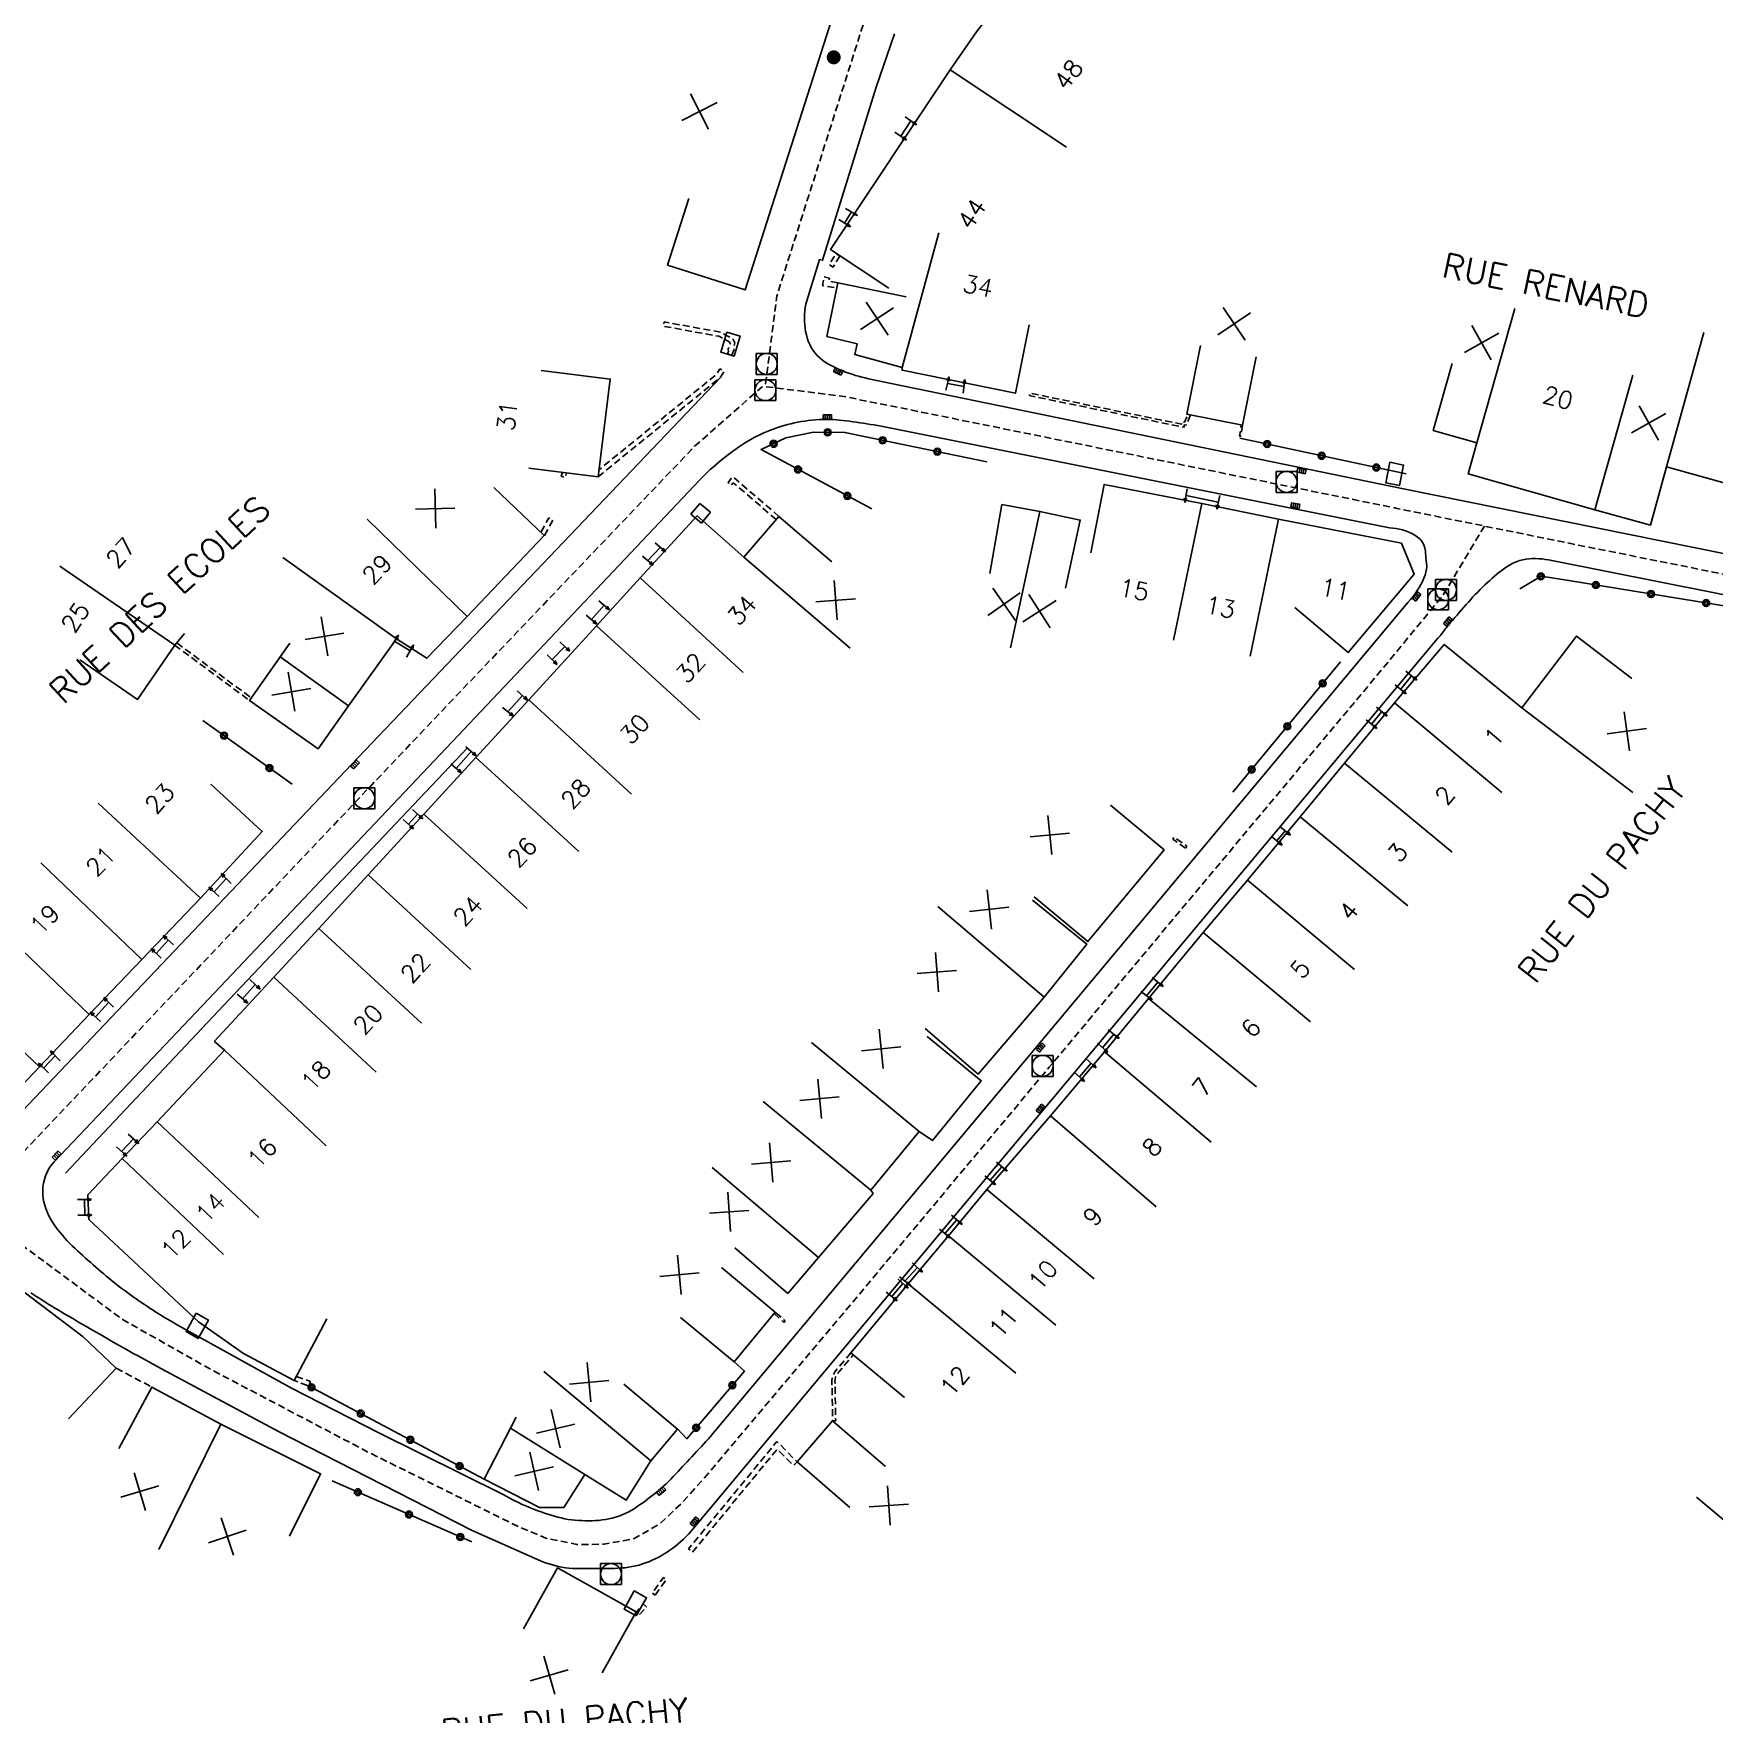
# Model space of a CAD drawing. Header units: millimetres. Extents: x 139999 to 141000, y 129000 to 130000.
# Drawn here: x 140596.8 to 140717.2, y 129449.1 to 129569.5 of the extents above; entities that cross this region are included whole.
import ezdxf
from ezdxf.enums import TextEntityAlignment as Align

# ---------------------------------------------------------------- set-up
doc = ezdxf.new("R2010")
doc.units = ezdxf.units.MM
doc.linetypes.add('DASHED', pattern=[0.75, 0.5, -0.25])
doc.layers.get('0').update_dxf_attribs({"linetype": 'CONTINUOUS'})
for name, color, linetype in [('W0001', 6, 'DASHED'), ('W0008', 7, 'CONTINUOUS'), ('W0017', 7, 'CONTINUOUS'), ('W0100', 7, 'CONTINUOUS'), ('W0105', 7, 'CONTINUOUS'), ('W0112', 1, 'DASHED'), ('W0322', 7, 'CONTINUOUS'), ('W0400', 7, 'CONTINUOUS'), ('W0420', 7, 'CONTINUOUS'), ('W0989', 7, 'CONTINUOUS'), ('W0991', 7, 'CONTINUOUS'), ('W1102', 7, 'CONTINUOUS'), ('w1471', 7, 'CONTINUOUS'), ('W1473', 7, 'CONTINUOUS')]:
    doc.layers.add(name, color=color, linetype=linetype)
doc.styles.get("Standard").update_dxf_attribs({"font": 'romans.shx', "width": 0.85})

# ---------------------------------------------------------------- blocks, each defined once
blk = doc.blocks.new('T1471')
at = {"color": 0, "linetype": 'Continuous', "flags": 128}
blk.add_lwpolyline([(-0.75, -0.5), (-0.75, 0.5), (0.75, 0.5), (0.75, -0.5), (-0.75, -0.5)], dxfattribs=at)
blk = doc.blocks.new('t105o')
for p, q in [((-0.5, 0), (0.5, 0)), ((0.5, 0), (0.2, 0.1)), ((0.5, 0), (0.2, -0.1))]:
    blk.add_line(p, q)
blk = doc.blocks.new('T400')
at = {"color": 0, "linetype": 'ByBlock', "lineweight": -2}
for p, q in [((-0.15, -0.25), (-0.15, 0.3)), ((-0.15, 0.3), (0.15, 0.3)), ((-0.15, 0.15), (0.15, 0.15)), ((-0.15, 0), (0.15, 0)), ((0.15, 0.3), (0.15, -0.25)), ((-0.15, -0.15), (0.15, -0.15)), ((-0.15, -0.25), (-0.15, -0.3)), ((-0.15, -0.3), (0.15, -0.3)), ((0.15, -0.3), (0.15, -0.25))]:
    blk.add_line(p, q, dxfattribs=at)
blk = doc.blocks.new('T420')
for p, q in [((0.75, 0.75), (-0.75, 0.75)), ((-0.75, 0.75), (-0.75, -0.75)), ((0.75, 0.75), (0.75, -0.75)), ((0.75, -0.75), (-0.75, -0.75))]:
    blk.add_line(p, q)
blk.add_ellipse((0, 0), major_axis=(-0.53, 0.53), ratio=1, start_param=3.926991, end_param=10.210176)
blk = doc.blocks.new('t112o')
at = {"color": 0, "linetype": 'Continuous'}
for p, q in [((-0.5, 0.5), (0.5, 0.5)), ((-0.5, -0.5), (-0.5, 0.5)), ((0.5, 0.5), (0.5, -0.5)), ((0.5, -0.5), (-0.5, -0.5))]:
    blk.add_line(p, q, dxfattribs=at)
blk = doc.blocks.new('t991o')
at = {"color": 0, "linetype": 'Continuous'}
for p, q in [((-1, 1), (1, -1)), ((-1, -1), (1, 1))]:
    blk.add_line(p, q, dxfattribs=at)
blk = doc.blocks.new('t322o')
at = {"color": 0, "linetype": 'Continuous'}
for radius in [0.25, 0.15]:
    blk.add_circle((0, 0), radius, dxfattribs=at)
blk = doc.blocks.new('T1473')
at = {"color": 0, "linetype": 'Continuous', "const_width": 0.5, "flags": 128}
blk.add_lwpolyline([(-0.25, 0, 1), (0.25, 0, 1)], format="xyb", close=True, dxfattribs=at)

msp = doc.modelspace()

# ---------------------------------------------------------------- linework, layer by layer
at = {"layer": 'W0001', "flags": 128}
for points in [[(140556.54, 129445.43), (140561.12, 129452.52), (140584.51, 129477.17), (140600.58, 129494.08), (140626.71, 129521.62), (140644.18, 129539.91), (140649.26, 129544.39), (140650.06, 129550.67), (140656.41, 129570.62), (140658.6, 129573.63), (140664.58, 129593.11), (140671.14, 129614.11), (140674.17, 129627.64)], [(140760.17, 129522.36), (140729.45, 129528.44), (140708.78, 129532.57), (140694.5, 129535.46), (140676.83, 129539.04), (140657.85, 129542.88), (140654.89, 129543.47), (140649.23, 129544.19)], [(140592.34, 129485.41), (140603.2, 129477.37), (140609.55, 129473.78), (140620.65, 129467.94), (140631.61, 129462.5), (140633.52, 129461.71), (140635.74, 129461.25), (140637.71, 129461.27), (140639.86, 129461.67), (140641.7, 129462.74), (140643.36, 129464.32), (140645.26, 129466.46), (140656.2, 129479.45), (140669.58, 129495.44), (140693.85, 129524.46), (140697.78, 129529.25), (140700.74, 129534.2)]]:
    msp.add_lwpolyline(points, dxfattribs=at)
at = {"layer": 'W0008', "flags": 128}
for points in [[(140658.5, 129569.46), (140657.18, 129565.63), (140653.33, 129553.24), (140653.12, 129553.29), (140652.21, 129550.33), (140652.15, 129550.09), (140652.1, 129549.85), (140652.07, 129549.6), (140652.05, 129549.36), (140652.04, 129549.11), (140652.05, 129548.86), (140652.06, 129548.62), (140652.09, 129548.38), (140652.13, 129548.14), (140652.18, 129547.9), (140652.24, 129547.67), (140652.32, 129547.44), (140652.42, 129547.21), (140652.53, 129546.99), (140652.66, 129546.78), (140652.81, 129546.58), (140652.98, 129546.4), (140653.16, 129546.22), (140653.37, 129546.06), (140653.59, 129545.9), (140653.82, 129545.77), (140654.05, 129545.65), (140654.29, 129545.53), (140654.54, 129545.42), (140654.76, 129545.33), (140654.99, 129545.23), (140655.22, 129545.15), (140655.45, 129545.07), (140655.69, 129544.99), (140655.92, 129544.93), (140656.16, 129544.86), (140656.4, 129544.81), (140656.64, 129544.75), (140694.94, 129536.86), (140729.69, 129529.84)], [(140646.04, 129544.85), (140620.07, 129517.61), (140596.02, 129492.29)], [(140596.63, 129479.27), (140596.85, 129479.14), (140597.07, 129479), (140597.28, 129478.86), (140597.5, 129478.73), (140597.72, 129478.59), (140597.93, 129478.45), (140598.15, 129478.32), (140598.37, 129478.18), (140598.59, 129478.05), (140598.8, 129477.92), (140599.01, 129477.8), (140599.22, 129477.68), (140599.43, 129477.55), (140599.64, 129477.43), (140599.85, 129477.31), (140600.06, 129477.18), (140600.27, 129477.06), (140600.48, 129476.94), (140600.69, 129476.82), (140600.9, 129476.7), (140601.11, 129476.58), (140601.32, 129476.46), (140601.53, 129476.33), (140601.74, 129476.21), (140601.95, 129476.09), (140602.16, 129475.97), (140602.37, 129475.85), (140602.59, 129475.73), (140602.8, 129475.61), (140603.01, 129475.49), (140603.22, 129475.37), (140603.44, 129475.25), (140603.65, 129475.13), (140603.86, 129475.01), (140604.07, 129474.89), (140604.29, 129474.78), (140604.5, 129474.66), (140604.71, 129474.54), (140604.92, 129474.42), (140605.14, 129474.3), (140605.35, 129474.18), (140605.56, 129474.07), (140605.78, 129473.95), (140605.99, 129473.83), (140614.43, 129469.33), (140628.19, 129462.28), (140633.18, 129460.06), (140633.43, 129459.97), (140633.67, 129459.89), (140633.92, 129459.81), (140634.16, 129459.74), (140634.41, 129459.68), (140634.67, 129459.63), (140634.92, 129459.59), (140635.17, 129459.56), (140635.42, 129459.54), (140635.66, 129459.53), (140635.91, 129459.52), (140636.16, 129459.52), (140636.41, 129459.52), (140636.65, 129459.53), (140636.9, 129459.53), (140637.15, 129459.54), (140637.4, 129459.54), (140637.64, 129459.53), (140637.91, 129459.52), (140638.17, 129459.52), (140638.43, 129459.53), (140638.68, 129459.55), (140638.94, 129459.57), (140639.2, 129459.59), (140639.45, 129459.62), (140639.7, 129459.67), (140639.96, 129459.72), (140640.21, 129459.78), (140640.44, 129459.86), (140640.67, 129459.94), (140640.9, 129460.02), (140641.13, 129460.12), (140641.35, 129460.22), (140641.57, 129460.33), (140641.78, 129460.45), (140641.99, 129460.57), (140642.2, 129460.7), (140642.41, 129460.84), (140642.61, 129460.99), (140642.81, 129461.14), (140643.01, 129461.3), (140643.2, 129461.46), (140643.38, 129461.64), (140643.56, 129461.81), (140643.73, 129461.99), (140643.9, 129462.18), (140664.56, 129486.9), (140697.41, 129526.16), (140697.56, 129526.34), (140697.71, 129526.53), (140697.86, 129526.72), (140698.01, 129526.91), (140698.16, 129527.09), (140698.31, 129527.28), (140698.47, 129527.46), (140698.62, 129527.64), (140698.78, 129527.82), (140698.94, 129528.01), (140699.1, 129528.2), (140699.26, 129528.38), (140699.43, 129528.57), (140699.59, 129528.75), (140699.76, 129528.93), (140699.92, 129529.12), (140700.09, 129529.3), (140700.26, 129529.47), (140700.43, 129529.65), (140700.6, 129529.82), (140700.77, 129529.98), (140700.94, 129530.14), (140701.12, 129530.3), (140701.29, 129530.46), (140701.47, 129530.62), (140701.65, 129530.77), (140702.3, 129531.25), (140702.53, 129531.4), (140702.77, 129531.53), (140703.02, 129531.64), (140703.27, 129531.73), (140703.49, 129531.79), (140703.72, 129531.83), (140703.94, 129531.85), (140704.17, 129531.87), (140704.4, 129531.87), (140704.64, 129531.86), (140704.87, 129531.84), (140705.1, 129531.81), (140705.33, 129531.77), (140705.56, 129531.72), (140728.76, 129527.13)]]:
    msp.add_lwpolyline(points, dxfattribs=at)
msp.add_lwpolyline([(140696.62, 129531.33), (140696.55, 129531.92), (140696.51, 129532.39), (140696.48, 129532.63), (140696.41, 129532.86), (140696.29, 129533.06), (140696.14, 129533.25), (140695.96, 129533.41), (140695.76, 129533.55), (140695.55, 129533.67), (140695.32, 129533.77), (140695.1, 129533.85), (140694.88, 129533.92), (140694.65, 129533.98), (140694.42, 129534.02), (140694.18, 129534.05), (140693.95, 129534.07), (140657.78, 129541.3), (140657.53, 129541.35), (140657.28, 129541.39), (140657.03, 129541.44), (140656.77, 129541.48), (140656.52, 129541.52), (140656.27, 129541.56), (140656.02, 129541.6), (140655.77, 129541.63), (140655.51, 129541.67), (140655.26, 129541.7), (140655.03, 129541.73), (140654.79, 129541.76), (140654.56, 129541.78), (140654.33, 129541.81), (140654.09, 129541.83), (140653.86, 129541.84), (140653.62, 129541.84), (140653.36, 129541.84), (140653.1, 129541.83), (140652.84, 129541.81), (140652.58, 129541.79), (140652.32, 129541.76), (140652.06, 129541.72), (140651.81, 129541.68), (140651.56, 129541.64), (140651.32, 129541.59), (140651.07, 129541.53), (140650.83, 129541.47), (140650.59, 129541.41), (140650.35, 129541.34), (140650.11, 129541.26), (140649.87, 129541.17), (140649.62, 129541.07), (140649.38, 129540.98), (140649.14, 129540.87), (140648.9, 129540.76), (140648.67, 129540.65), (140648.44, 129540.53), (140648.21, 129540.4), (140647.98, 129540.28), (140647.76, 129540.14), (140647.54, 129540), (140647.33, 129539.86), (140647.12, 129539.71), (140646.91, 129539.55), (140646.7, 129539.4), (140646.5, 129539.24), (140646.29, 129539.08), (140646.09, 129538.91), (140645.89, 129538.75), (140645.69, 129538.58), (140645.5, 129538.41), (140645.3, 129538.24), (140645.11, 129538.06), (140644.93, 129537.88), (140644.74, 129537.7), (140644.56, 129537.52), (140626.81, 129518.75), (140609.33, 129500.29), (140598.3, 129488.65), (140598.15, 129488.47), (140598.01, 129488.28), (140597.88, 129488.08), (140597.78, 129487.87), (140597.69, 129487.65), (140597.61, 129487.39), (140597.55, 129487.12), (140597.51, 129486.85), (140597.5, 129486.57), (140597.51, 129486.3), (140597.53, 129486.04), (140597.58, 129485.8), (140597.64, 129485.55), (140597.72, 129485.31), (140597.81, 129485.08), (140597.91, 129484.85), (140598.02, 129484.62), (140598.15, 129484.4), (140598.28, 129484.19), (140598.43, 129483.99), (140598.58, 129483.79), (140598.74, 129483.59), (140598.9, 129483.4), (140599.07, 129483.2), (140599.25, 129483.01), (140599.42, 129482.83), (140599.61, 129482.64), (140599.79, 129482.47), (140599.98, 129482.29), (140600.17, 129482.12), (140600.36, 129481.94), (140600.56, 129481.77), (140600.75, 129481.6), (140600.93, 129481.44), (140601.11, 129481.27), (140601.3, 129481.11), (140601.48, 129480.95), (140601.67, 129480.79), (140601.86, 129480.63), (140602.04, 129480.48), (140602.23, 129480.32), (140602.42, 129480.17), (140602.61, 129480.01), (140602.81, 129479.86), (140603, 129479.71), (140603.19, 129479.56), (140603.39, 129479.42), (140603.59, 129479.27), (140603.78, 129479.13), (140603.98, 129478.99), (140604.18, 129478.85), (140604.38, 129478.71), (140604.58, 129478.57), (140604.78, 129478.43), (140604.99, 129478.3), (140605.19, 129478.16), (140605.4, 129478.03), (140605.6, 129477.9), (140605.81, 129477.77), (140606.01, 129477.64), (140606.22, 129477.51), (140606.43, 129477.39), (140606.64, 129477.26), (140606.85, 129477.14), (140607.06, 129477.02), (140615.3, 129472.45), (140621.57, 129469.26), (140630.46, 129464.84), (140630.68, 129464.72), (140630.9, 129464.6), (140631.12, 129464.48), (140631.34, 129464.36), (140631.57, 129464.25), (140631.79, 129464.15), (140632.02, 129464.04), (140632.25, 129463.94), (140632.48, 129463.85), (140632.71, 129463.76), (140632.95, 129463.67), (140633.18, 129463.58), (140633.42, 129463.5), (140633.66, 129463.42), (140633.9, 129463.35), (140634.14, 129463.28), (140634.38, 129463.21), (140634.63, 129463.15), (140634.87, 129463.1), (140635.12, 129463.05), (140635.36, 129463.01), (140635.61, 129462.99), (140635.87, 129462.97), (140636.11, 129462.96), (140636.35, 129462.95), (140636.6, 129462.95), (140636.84, 129462.95), (140637.08, 129462.96), (140637.32, 129462.98), (140637.56, 129463.01), (140637.8, 129463.04), (140638.04, 129463.09), (140638.28, 129463.14), (140638.51, 129463.21), (140638.75, 129463.28), (140638.98, 129463.37), (140639.2, 129463.47), (140639.42, 129463.57), (140639.63, 129463.69), (140639.84, 129463.81), (140640.04, 129463.94), (140640.24, 129464.08), (140640.44, 129464.22), (140640.63, 129464.36), (140640.82, 129464.51), (140641.01, 129464.66), (140641.2, 129464.81), (140641.39, 129464.96), (140641.58, 129465.12), (140641.77, 129465.28), (140641.95, 129465.44), (140642.13, 129465.6), (140642.3, 129465.77), (140642.48, 129465.94), (140642.65, 129466.12), (140642.82, 129466.29), (140642.99, 129466.47), (140643.15, 129466.65), (140643.32, 129466.83), (140643.48, 129467), (140643.65, 129467.18), (140643.81, 129467.36), (140643.98, 129467.54), (140644.15, 129467.72), (140644.31, 129467.9), (140644.49, 129468.08), (140644.66, 129468.26), (140644.83, 129468.45), (140644.99, 129468.63), (140645.16, 129468.82), (140645.33, 129469.01), (140645.49, 129469.19), (140645.66, 129469.38), (140668.57, 129496.77), (140695.26, 129528.73), (140695.44, 129528.93), (140695.61, 129529.14), (140695.77, 129529.35), (140695.93, 129529.57), (140696.07, 129529.8), (140696.19, 129530.01), (140696.3, 129530.23), (140696.4, 129530.46), (140696.49, 129530.69), (140696.55, 129530.9), (140696.59, 129531.11)], close=True, dxfattribs=at)
at = {"layer": 'W0017', "flags": 128}
msp.add_lwpolyline([(140627.88, 129518.28), (140610.86, 129500.32), (140599.13, 129487.84)], dxfattribs=at)
at = {"layer": 'W0100', "flags": 128}
for points in [[(140643.77, 129557.65), (140642.24, 129552.89), (140647.79, 129551.11), (140654.61, 129572.4), (140657.63, 129573.9), (140658.76, 129577.11), (140654.04, 129578.75)], [(140658.08, 129551.23), (140653.91, 129554), (140662.48, 129566.88), (140664.36, 129569.59), (140668.2, 129574.56), (140672.15, 129571.5)], [(140658.94, 129562.13), (140659.67, 129563.22)], [(140654.92, 129555.9), (140655.41, 129556.7)], [(140659.33, 129550.61), (140654.43, 129551.62), (140653.64, 129547.78), (140655.81, 129547.25), (140655.65, 129546.48), (140659.03, 129545.56), (140659.04, 129545.36), (140667.15, 129543.71), (140668.14, 129548.61)], [(140680.4, 129547.12), (140679.43, 129542.21), (140683.42, 129541.42), (140684.39, 129546.33)], [(140632.31, 129538.35), (140637.27, 129537.73), (140638.14, 129544.72), (140633.18, 129545.34)], [(140698.43, 129545.85), (140697.08, 129541.04), (140700.2, 129540.16), (140699.57, 129537.93), (140708.64, 129535.37), (140712.64, 129534.27), (140713.79, 129538.43), (140723.04, 129535.87), (140731.93, 129533.96), (140732.98, 129538.85)], [(140662.29, 129544.41), (140663.47, 129544.2)], [(140629.79, 129536.96), (140633.41, 129533.51), (140627.9, 129527.72), (140625, 129524.73), (140622.82, 129526.11), (140619.38, 129521.31), (140617.22, 129518.25), (140612.3, 129521.71), (140615.18, 129525.8)], [(140687.17, 129528.36), (140690.99, 129525.13), (140695.7, 129530.76), (140694.8, 129532.97), (140685.99, 129534.68), (140680.5, 129535.81), (140673.52, 129537.18), (140672.55, 129532.28)], [(140670.74, 129529.74), (140671.8, 129534.62), (140668.91, 129535.25), (140666.19, 129535.73), (140665.32, 129530.81)], [(140679.37, 129536.38), (140681.68, 129535.9)], [(140609.78, 129497.27), (140614.04, 129501.89), (140617.26, 129505.37), (140620.81, 129509.22), (140624.79, 129513.55), (140628.5, 129517.61), (140632.3, 129521.76), (140637.16, 129527.05), (140640.28, 129530.48), (140644.37, 129534.93), (140647.71, 129531.96), (140650.22, 129534.89), (140654.01, 129531.64)], [(140640.83, 129531.72), (140641.72, 129532.67)], [(140636.8, 129527.5), (140637.7, 129528.52)], [(140607.65, 129526.49), (140606.96, 129525.67), (140604.29, 129521.78), (140600.16, 129524.61)], [(140659.22, 129471.77), (140655.37, 129474.97), (140659.48, 129479.92), (140662.36, 129483.37), (140665.11, 129486.68), (140669.67, 129491.96), (140673.53, 129496.53), (140676.69, 129500.37), (140680.61, 129505.08), (140683.77, 129508.84), (140687.55, 129513.37), (140690.73, 129517.21), (140694.3, 129521.53), (140697.86, 129525.72), (140703.41, 129521.18), (140707.33, 129526.32), (140711.31, 129523.28)], [(140622.69, 129525.96), (140623.8, 129525.25)], [(140633.98, 129524.63), (140634.88, 129525.57)], [(140694.74, 129522.5), (140695.51, 129523.48)], [(140630.81, 129520.89), (140631.84, 129522.07)], [(140692.65, 129520.01), (140693.4, 129520.91)], [(140759.13, 129521.02), (140764, 129515.68), (140761.1, 129512.99), (140758.86, 129510.92), (140755.19, 129507.63), (140759.86, 129502.4), (140757.22, 129497.64), (140755.29, 129495.76), (140755.66, 129495.37), (140753.32, 129493.21), (140753.89, 129492.59), (140753.68, 129492.4), (140754.48, 129491.53), (140750.18, 129484.83), (140744.06, 129476.86), (140738.67, 129469.92), (140732.94, 129463.1), (140726.04, 129468.91), (140719.75, 129461.43), (140715.93, 129464.65)], [(140627.1, 129516.84), (140628.17, 129518.06)], [(140594.24, 129492.28), (140597.27, 129495.47), (140600.82, 129499.22), (140604.59, 129503.15), (140608.8, 129507.55), (140613.21, 129512.32), (140609.54, 129515.71)], [(140668.5, 129507.63), (140672.35, 129504.44), (140677.8, 129511.01), (140673.95, 129514.2)], [(140624.34, 129513.55), (140623.68, 129512.84)], [(140685.87, 129511.65), (140686.47, 129512.36)], [(140609.76, 129508), (140610.63, 129508.95)], [(140660.69, 129498.2), (140664.49, 129494.95), (140669.2, 129500.45), (140672.26, 129504.25), (140668.37, 129507.39)], [(140605.61, 129503.59), (140606.48, 129504.53)], [(140612.7, 129501.37), (140611.79, 129500.34)], [(140676.54, 129500.56), (140677.34, 129501.54)], [(140601.27, 129499.05), (140602.21, 129500.08)], [(140609.79, 129497.27), (140610.52, 129496.66), (140605.69, 129491.53), (140603.18, 129488.9), (140600.71, 129486.29), (140600.79, 129484.53), (140608.64, 129477.19), (140611.86, 129474.92), (140615.51, 129472.99), (140617.84, 129477.41)], [(140647.06, 129482.49), (140650.85, 129479.23), (140653.06, 129481.8), (140656.96, 129486.4), (140656.79, 129486.62), (140660.27, 129490.83), (140661.22, 129490.19), (140664.71, 129494.47), (140660.83, 129497.63)], [(140674.19, 129497.8), (140673.4, 129496.83)], [(140597.54, 129495.38), (140598.39, 129496.25)], [(140672.57, 129495.73), (140671.73, 129494.74)], [(140603.99, 129490.31), (140603.14, 129489.4)], [(140666.18, 129488.31), (140665.34, 129487.34)], [(140600.48, 129485.95), (140600.5, 129484.85)], [(140662.95, 129484.51), (140662.1, 129483.52)], [(140643.16, 129477.52), (140647.01, 129474.33), (140649.95, 129477.89), (140646.1, 129481.08)], [(140660.13, 129481.09), (140659.24, 129480.12)], [(140582.3, 129462.23), (140578.66, 129465.66), (140582.53, 129469.75), (140585.72, 129473.15), (140588.91, 129476.49), (140592.3, 129480.03), (140594.34, 129478.1), (140595.75, 129479.63), (140600.38, 129476.12), (140602.76, 129473.87), (140599.33, 129470.24)], [(140659.1, 129479.94), (140658.29, 129479.01)], [(140602.93, 129468.13), (140605.3, 129472.53), (140610.25, 129469.86), (140617.39, 129466.32), (140615.17, 129461.84)], [(140631.4, 129470.38), (140629.11, 129465.93), (140633.06, 129463.9), (140634.82, 129463.89), (140636.31, 129466.26), (140639.27, 129464.42), (140641.04, 129467.24), (140642.95, 129469.52), (140639.11, 129472.73)], [(140655.29, 129463.89), (140651.51, 129467.16), (140654.06, 129470.1), (140657.84, 129466.83)], [(140631.93, 129455.2), (140634.36, 129459.57), (140640, 129456.43), (140637.56, 129452.06)]]:
    msp.add_lwpolyline(points, dxfattribs=at)
at = {"layer": 'W0112', "flags": 128}
for points in [[(140654.58, 129553.54), (140654.1, 129552.74), (140653.81, 129552.92), (140654.3, 129553.71)], [(140646.53, 129546.55), (140646.63, 129546.76), (140646.56, 129546.82), (140646.7, 129547.13), (140646.72, 129547.27), (140646.69, 129547.35), (140646.57, 129547.44), (140646.31, 129547.57), (140645.92, 129547.79), (140641.94, 129548.51), (140641.99, 129548.82), (140646.03, 129548.09), (140646.46, 129547.85), (140646.74, 129547.7), (140646.94, 129547.55), (140647.05, 129547.31), (140647, 129547.03), (140646.95, 129546.91), (140647.02, 129546.84), (140646.82, 129546.41)], [(140683.42, 129541.41), (140683.3, 129540.63), (140683.21, 129540.64), (140683.33, 129541.43)], [(140679.34, 129511.13), (140678.43, 129511.77), (140678.53, 129511.92), (140679.44, 129511.27)], [(140644.02, 129460.7), (140650.09, 129468.08), (140651.26, 129466.91), (140651.52, 129467.17), (140650.07, 129468.63), (140643.74, 129460.93)], [(140641.35, 129457.63), (140642.15, 129458.74), (140641.95, 129458.88), (140641.15, 129457.78)], [(140640.22, 129456.23), (140640.72, 129456.79), (140640.49, 129456.99), (140640, 129456.43)]]:
    msp.add_lwpolyline(points, close=True, dxfattribs=at)
for points in [[(140654.43, 129551.62), (140653.79, 129551.74), (140653.83, 129551.96), (140653.45, 129552.04), (140653.33, 129551.43), (140654.37, 129551.24)], [(140637.27, 129537.73), (140646.04, 129544.86), (140646.29, 129545.3), (140645.98, 129545.47), (140645.77, 129545.08), (140637.33, 129538.23)], [(140679.68, 129542.16), (140679.39, 129541.43), (140679.24, 129541.45), (140679.23, 129541.27), (140668.15, 129543.54), (140668.19, 129543.72), (140679.06, 129541.49), (140679.07, 129541.66), (140679.27, 129541.63), (140679.49, 129542.2)], [(140634.72, 129538.05), (140634.63, 129537.76), (140634.9, 129537.67), (140635.01, 129538.01)], [(140650.22, 129534.89), (140646.91, 129537.74), (140646.57, 129537.31), (140646.8, 129537.12), (140646.95, 129537.3), (140650.02, 129534.66)], [(140633.43, 129533.52), (140634.03, 129534.63), (140633.73, 129534.79), (140633.16, 129533.75)], [(140606.94, 129525.67), (140612.32, 129521.69)], [(140607.09, 129525.83), (140612.45, 129521.87)], [(140649.87, 129477.79), (140650.57, 129477.15), (140650.67, 129477.26), (140649.95, 129477.89)], [(140655.37, 129474.97), (140654.22, 129473.62), (140654.05, 129473.3), (140654.01, 129472.98), (140654.06, 129470.1), (140654.28, 129470.1), (140654.23, 129472.96), (140654.26, 129473.23), (140654.41, 129473.5), (140655.54, 129474.83)], [(140602.76, 129473.87), (140605.3, 129472.53)], [(140615.66, 129473.29), (140616.66, 129472.93), (140616.55, 129472.61), (140615.5, 129472.99)]]:
    msp.add_lwpolyline(points, dxfattribs=at)
at = {"layer": 'W0322', "flags": 128}
for points in [[(140656.88, 129535.42), (140648.94, 129539.67), (140650.72, 129540.51), (140652.7, 129540.92), (140654.94, 129540.9), (140665.1, 129538.8)], [(140683.22, 129540.49), (140695.13, 129537.94)], [(140720.55, 129524.84), (140722.88, 129527.66), (140706.79, 129530.3), (140704.8, 129530.61), (140703.28, 129529.7)], [(140690.43, 129524.48), (140682.73, 129515.13)], [(140615.35, 129515.7), (140608.96, 129520.28)], [(140642.95, 129469.53), (140643.63, 129468.82), (140647.74, 129473.67), (140647.01, 129474.33)], [(140629.1, 129465.93), (140616.53, 129472.62)], [(140618.23, 129465.8), (140628.22, 129461.43)]]:
    msp.add_lwpolyline(points, dxfattribs=at)
at = {"layer": 'W1102', "flags": 128}
for points in [[(140662.48, 129566.88), (140670.81, 129561.34)], [(140659.03, 129545.56), (140661.67, 129555.2)], [(140700.2, 129540.16), (140702.91, 129549.78)], [(140713.79, 129538.43), (140716.45, 129548.06)], [(140708.64, 129535.37), (140711.36, 129545)], [(140680.5, 129535.81), (140678.47, 129526.02)], [(140627.9, 129527.72), (140620.73, 129534.69)], [(140668.91, 129535.25), (140666.79, 129525.48)], [(140685.99, 129534.68), (140683.97, 129524.88)], [(140606.96, 129525.67), (140598.71, 129531.33)], [(140622.82, 129526.11), (140614.69, 129531.94)], [(140647.71, 129531.96), (140655.31, 129525.46)], [(140640.28, 129530.48), (140647.65, 129523.72)], [(140637.16, 129527.05), (140644.55, 129520.32)], [(140619.38, 129521.31), (140614.49, 129524.82)], [(140632.3, 129521.76), (140639.66, 129514.99)], [(140694.3, 129521.53), (140701.98, 129515.12)], [(140703.41, 129521.18), (140711.36, 129515.11)], [(140628.5, 129517.61), (140635.89, 129510.88)], [(140690.73, 129517.21), (140698.44, 129510.84)], [(140608.8, 129507.55), (140601.46, 129514.35)], [(140624.79, 129513.55), (140632.18, 129506.81)], [(140687.55, 129513.37), (140695.25, 129506.99)], [(140604.59, 129503.15), (140597.36, 129510.07)], [(140620.81, 129509.22), (140628.16, 129502.44)], [(140683.77, 129508.84), (140691.44, 129502.43)], [(140669.2, 129500.45), (140661.6, 129506.95)], [(140600.82, 129499.22), (140593.59, 129506.13)], [(140617.26, 129505.37), (140624.62, 129498.6)], [(140680.61, 129505.08), (140688.29, 129498.68)], [(140597.27, 129495.47), (140590.01, 129502.34)], [(140614.04, 129501.89), (140621.37, 129495.09)], [(140676.69, 129500.37), (140684.42, 129494.03)], [(140660.27, 129490.83), (140652.56, 129497.2)], [(140610.52, 129496.66), (140617.8, 129489.8)], [(140673.53, 129496.53), (140681.16, 129490.07)], [(140656.79, 129486.62), (140649.08, 129492.99)], [(140605.69, 129491.53), (140612.97, 129484.67)], [(140669.67, 129491.96), (140677.24, 129485.43)], [(140603.18, 129488.9), (140610.43, 129482.01)], [(140653.06, 129481.8), (140645.43, 129488.26)], [(140665.11, 129486.68), (140672.8, 129480.29)], [(140662.36, 129483.37), (140670.04, 129476.97)], [(140659.48, 129479.92), (140667.18, 129473.53)], [(140641.04, 129467.24), (140633.37, 129473.65)], [(140610.25, 129469.86), (140605.81, 129460.9)], [(140636.31, 129466.26), (140630.99, 129469.59)]]:
    msp.add_lwpolyline(points, dxfattribs=at)

# ---------------------------------------------------------------- block references
at = {"layer": 'W0105'}
for p, rotation in [((140659.67, 129563.22), 324.61493077142), ((140658.94, 129562.13), 325.4902689900915), ((140654.92, 129555.9), 328.3455202695345), ((140655.41, 129556.7), 329.6337840918295), ((140662.29, 129544.41), 77.15823682163378), ((140663.47, 129544.2), 82.15608738959405), ((140679.37, 129536.38), 261.1822429954379), ((140681.68, 129535.9), 258.0727136027226), ((140640.83, 129531.72), 319.787030380943), ((140641.72, 129532.67), 318.8184082938545), ((140637.7, 129528.52), 319.3326122479836), ((140636.8, 129527.5), 320.4696581206625), ((140622.69, 129525.96), 57.30009999399198), ((140634.88, 129525.57), 316.4059963853172), ((140623.8, 129525.25), 59.80873711751739), ((140633.98, 129524.63), 315.7497784004705), ((140695.51, 129523.48), 321.2070423447786), ((140631.84, 129522.07), 317.7896522877807), ((140694.74, 129522.5), 321.1505547811512), ((140630.81, 129520.89), 321.3699863802879), ((140693.4, 129520.91), 319.9176606794858), ((140692.65, 129520.01), 320.8261261893136), ((140628.17, 129518.06), 318.4267677098832), ((140627.1, 129516.84), 319.822917358553), ((140624.34, 129513.55), 318.1203772439162), ((140623.68, 129512.84), 317.8536000632214), ((140686.47, 129512.36), 321.0138261573916), ((140685.87, 129511.65), 320.7021415687987), ((140610.63, 129508.95), 135.4983821025991), ((140609.76, 129508), 137.0064540542317), ((140606.48, 129504.53), 137.9278763009252), ((140605.61, 129503.59), 135.623027525028), ((140677.34, 129501.54), 320.0240509059658), ((140611.79, 129500.34), 320.4111552473059), ((140612.7, 129501.37), 316.8700412296711), ((140676.54, 129500.56), 323.1168518609323), ((140602.21, 129500.08), 135.0797205611939), ((140601.27, 129499.05), 137.7724535675169), ((140673.4, 129496.83), 318.3277941188051), ((140674.19, 129497.8), 321.3109358519529), ((140598.39, 129496.25), 135.0793766485478), ((140672.57, 129495.73), 318.2148096420875), ((140597.54, 129495.38), 135.2199470161964), ((140671.73, 129494.74), 318.5140783392888), ((140603.99, 129490.31), 318.4752223410058), ((140603.14, 129489.4), 317.3640944374839), ((140666.18, 129488.31), 318.6596117396351), ((140665.34, 129487.34), 320.3458294681062), ((140662.1, 129483.52), 320.8884972573522), ((140662.95, 129484.51), 319.0212627841843), ((140660.13, 129481.09), 317.6185195633002), ((140659.1, 129479.94), 318.2115297929682), ((140659.24, 129480.12), 322.0726804722896), ((140658.29, 129479.01), 320.8613605659376)]:
    msp.add_blockref('t105o', p, dxfattribs=dict(at, rotation=rotation))
for p in [(140600.48, 129485.95), (140600.5, 129484.85)]:
    msp.add_blockref('t105o', p, dxfattribs=at)
at = {"layer": 'W0112', "rotation": 320.4352995232171}
msp.add_blockref('t112o', (140644.61, 129535.12), dxfattribs=at)
at = {"layer": 'W0322'}
for p, rotation in [((140649.83, 129540.09), 25.24414667851661), ((140653.7, 129540.91), 359.4659292365975), ((140657.64, 129540.34), 348.2939528831722), ((140661.56, 129539.53), 348.2939528831722), ((140685.18, 129540.07), 347.9115628834778), ((140689.09, 129539.23), 347.9115628834778), ((140651.59, 129538.25), 151.8406179321442), ((140693, 129538.39), 347.9115628834778), ((140655.12, 129536.36), 151.8406179321442), ((140704.78, 129530.59), 210.8831120453242), ((140708.72, 129529.98), 170.7114616335294), ((140712.67, 129529.33), 170.7114616335294), ((140716.62, 129528.69), 170.7114616335294), ((140689.16, 129522.93), 230.5429043935137), ((140686.62, 129519.85), 230.5429043935137), ((140610.48, 129519.19), 144.3322599386035), ((140613.73, 129516.86), 144.3322599386035), ((140684.07, 129516.76), 230.5429043935137), ((140646.88, 129472.66), 49.70304858691749), ((140616.74, 129472.51), 151.9944347301829), ((140620.27, 129470.63), 151.9944347301829), ((140644.29, 129469.61), 49.70304858691749), ((140623.81, 129468.75), 151.9944347301829), ((140627.34, 129466.87), 151.9944347301829), ((140620.06, 129465), 336.3759910708714), ((140623.73, 129463.4), 336.3759910708714), ((140627.39, 129461.79), 336.3759910708714)]:
    msp.add_blockref('t322o', p, dxfattribs=dict(at, rotation=rotation))
at = {"layer": 'W0400'}
for p, rotation in [((140654.45, 129545.27), 241.9257597743019), ((140653.68, 129542.01), 88.6987466278657), ((140687.64, 129538.15), 258.3556991861338), ((140687.2, 129535.66), 78.70105708155788), ((140695.89, 129529.15), 323.0788477411581), ((140698.12, 129527.36), 140.3345040873436), ((140619.86, 129517.12), 316.4699352893741), ((140668.97, 129496.84), 320.1248219910031), ((140668.95, 129492.47), 140.0718164695378), ((140598.49, 129489.11), 136.5512044291713), ((140641.78, 129465.08), 310.6654315973483), ((140644.17, 129462.9), 140.1118041142295)]:
    msp.add_blockref('T400', p, dxfattribs=dict(at, rotation=rotation))
at = {"layer": 'W0420'}
for p in [(140649.34, 129545.81), (140649.25, 129543.93), (140686.57, 129537.36), (140697.43, 129528.95), (140697.99, 129529.62), (140620.52, 129514.7), (140669.1, 129495.53), (140638.19, 129459.13)]:
    msp.add_blockref('T420', p, dxfattribs=at)
at = {"layer": 'W0991'}
for p, rotation in [((140644.53, 129563.89), 72.23901468683094), ((140657.25, 129549.05), 78.35321259599421), ((140682.82, 129548.68), 348.8042872938751), ((140700.54, 129547.33), 344.2702808316027), ((140712.51, 129541.57), 344.5489046584541), ((140625.6, 129535.45), 46.35997357125922), ((140654.28, 129528.88), 49.44205689316394), ((140666.34, 129528.6), 350.0215401234807), ((140668.87, 129528.1), 347.7267392106521), ((140617.67, 129526.3), 54.37798195036712), ((140615.3, 129522.33), 54.78836521541867), ((140710.94, 129519.5), 52.64480892508232), ((140669.62, 129512.07), 50.66196934640384), ((140665.28, 129506.74), 51.15926247647932), ((140661.53, 129502.25), 49.44604685141071), ((140657.54, 129496.75), 50.81254433250635), ((140653.13, 129493.18), 50.44476246999934), ((140649.66, 129488.62), 49.77897437470808), ((140646.65, 129485.08), 49.23282241420886), ((140643.09, 129480.57), 50.40764686475082), ((140636.62, 129472.87), 50.13688306892878), ((140634.23, 129469.55), 57.84992283839569), ((140632.69, 129466.49), 57.89797430772092), ((140604.45, 129465.04), 331.6373402137617), ((140658.08, 129464.05), 49.08005972018436), ((140610.71, 129461.82), 333.6087136502738), ((140633.77, 129451.88), 330.8885086536359)]:
    msp.add_blockref('t991o', p, dxfattribs=dict(at, rotation=rotation))
at = {"layer": 'w1471'}
for p, rotation in [((140646.74, 129547.23), 253.5187391102345), ((140694.31, 129537.93), 258.3556991860437), ((140608.56, 129476.91), 240.9968726081786), ((140639.93, 129457.03), 60.80304202213847)]:
    msp.add_blockref('T1471', p, dxfattribs=dict(at, rotation=rotation))
at = {"layer": 'W1473'}
msp.add_blockref('T1473', (140654.14, 129567.77), dxfattribs=at)

# ---------------------------------------------------------------- texts
at = {"layer": 'W0989'}
for s, rotation, p in [('RUE RENARD', 348.5499, (140705.14, 129551.43)), ('RUE DES ECOLES', 42.789, (140605.86, 129528.93)), ('RUE DU PACHY', 52.0511, (140709.16, 129508.86)), ('RUE DU PACHY', 5.221, (140634.87, 129448.63))]:
    msp.add_text(s, height=1.75, rotation=rotation, dxfattribs=at).set_placement(p, align=Align.MIDDLE)
at = {"layer": 'W0991'}
for s, rotation, p in [('48', 53.3234, (140670.95, 129566.54)), ('44', 56.3769, (140664.03, 129556.56)), ('34', 348.5559, (140664.48, 129551.4)), ('20', 344.2703, (140706.01, 129543.39)), ('31', 82.9, (140630.76, 129542.09)), ('27', 48.9449, (140603.08, 129532.29)), ('29', 45.8133, (140621.43, 129531.11)), ('15', 348.8775, (140675.66, 129529.63)), ('11', 349.0226, (140690.08, 129529.67)), ('25', 55.7106, (140599.83, 129527.67)), ('34', 48.7909, (140647.57, 129528.18)), ('13', 348.3197, (140681.83, 129528.39)), ('32', 47.6549, (140643.89, 129524.05)), ('30', 47.4332, (140639.88, 129519.67)), ('1', 49.6731, (140701.42, 129519.1)), ('23', 47.1927, (140605.87, 129514.69)), ('28', 48.0786, (140635.66, 129515.03)), ('2', 50.417, (140697.91, 129514.91)), ('26', 47.0807, (140631.83, 129510.84)), ('21', 46.2299, (140601.64, 129510.2)), ('3', 50.3289, (140694.53, 129510.82)), ('19', 46.2512, (140597.64, 129506.03)), ('24', 47.3223, (140627.95, 129506.64)), ('4', 50.1402, (140691.03, 129506.62)), ('22', 47.379, (140624.18, 129502.56)), ('5', 50.0274, (140687.55, 129502.47)), ('20', 47.2113, (140620.79, 129498.87)), ('6', 50.1571, (140684.02, 129498.24)), ('18', 47.3658, (140617.06, 129494.84)), ('7', 50.6192, (140680.52, 129494.01)), ('16', 46.7216, (140613.21, 129489.29)), ('8', 49.7619, (140676.94, 129489.72)), ('14', 46.2988, (140609.5, 129485.38)), ('9', 49.2423, (140672.69, 129484.75)), ('12', 46.4774, (140607.02, 129482.78)), ('10', 50.2697, (140669.12, 129480.55)), ('11', 50.2062, (140666.3, 129477.16)), ('12', 50.2913, (140662.81, 129472.97))]:
    msp.add_text(s, height=1.25, rotation=rotation, dxfattribs=at).set_placement(p, align=Align.MIDDLE)

doc.saveas('drawing.dxf')
